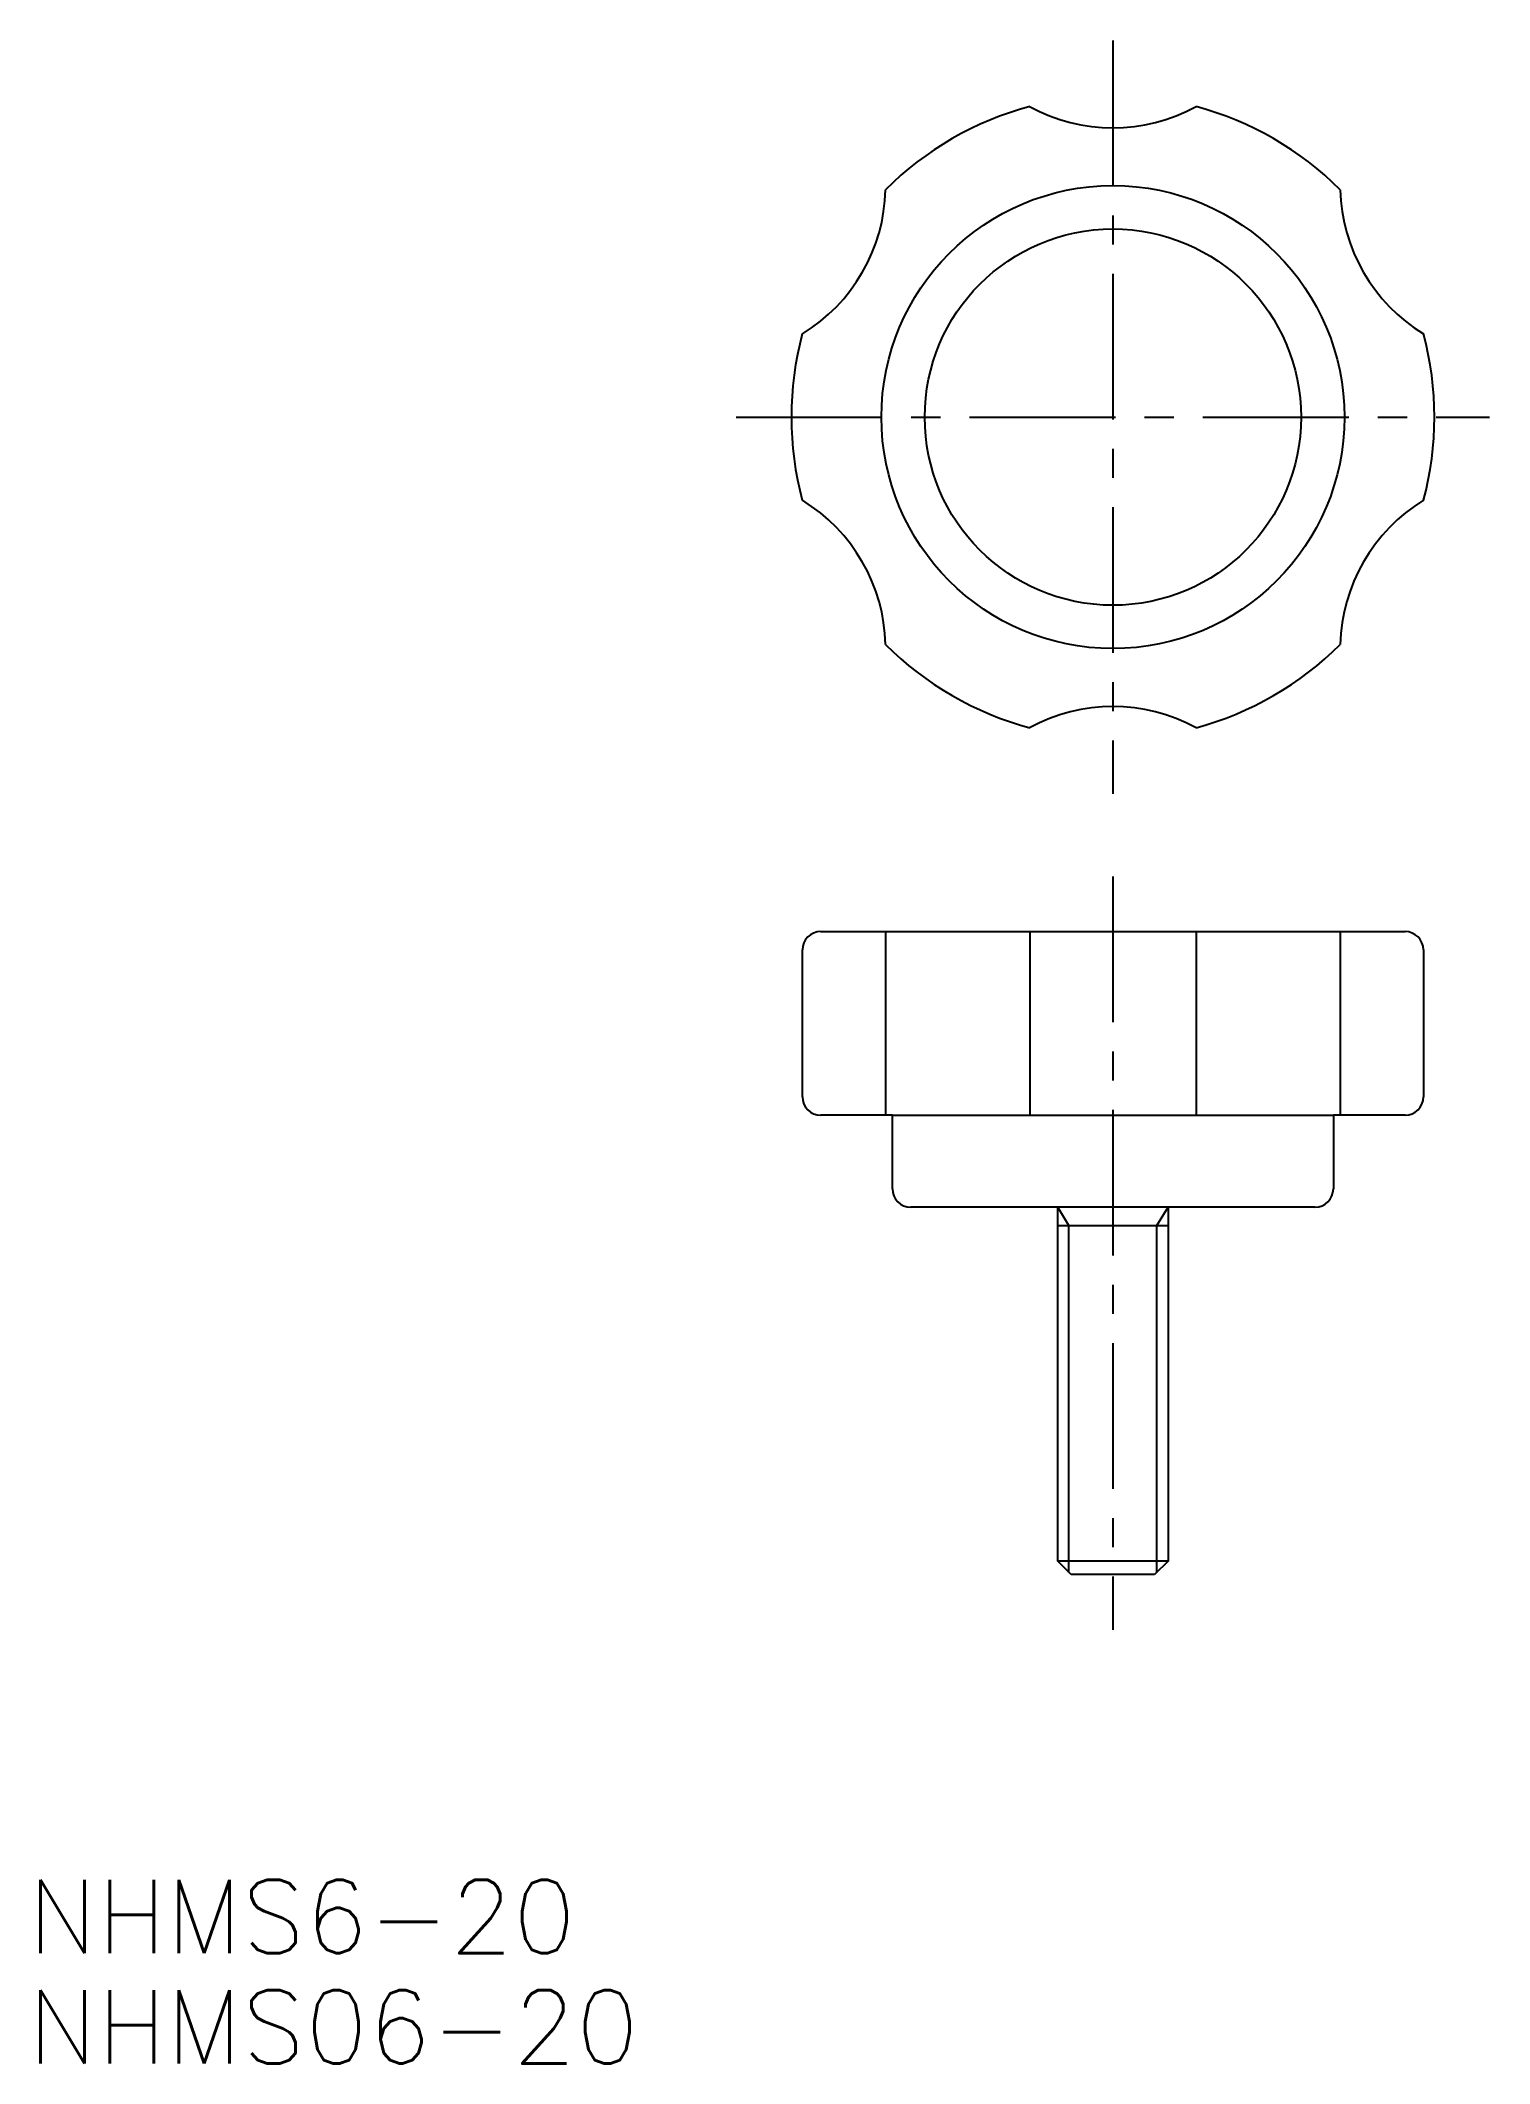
# Model space of a CAD drawing. Extents: x -8 to 70, y 3 to 114.
import ezdxf

# ---------------------------------------------------------------- set-up
doc = ezdxf.new("R2010")
doc.units = 0
doc.header["$LTSCALE"] = 0.25
doc.linetypes.add('CENTER', pattern=[50.8, 31.75, -6.35, 6.35, -6.35])
doc.layers.get('0').update_dxf_attribs({"linetype": 'CONTINUOUS'})
doc.layers.add('CENTER', color=1, linetype='CENTER')
doc.styles.get("Standard").update_dxf_attribs({"font": 'txt.shx', "bigfont": 'extfont.shx'})

msp = doc.modelspace()

# ---------------------------------------------------------------- linework, layer by layer
for p, q in [((34.1, 65), (37.63, 65)), ((37.63, 65), (37.63, 55)), ((37.63, 65), (65.9, 65)), ((45.47, 65), (45.47, 55)), ((54.53, 65), (54.53, 55)), ((62.37, 65), (62.37, 55)), ((33.1, 56), (33.1, 64)), ((66.9, 64), (66.9, 56)), ((38, 55), (34.1, 55)), ((38, 55), (62, 55)), ((38, 51), (38, 55)), ((65.9, 55), (62, 55)), ((62, 55), (62, 51)), ((47, 50), (39, 50)), ((47, 30.73), (47, 50)), ((53, 50), (47, 50)), ((53, 50), (53, 30.73)), ((61, 50), (53, 50)), ((47, 49), (53, 49)), ((53, 30.73), (47, 30.73)), ((47.73, 30), (47, 30.73)), ((52.27, 30), (47.73, 30)), ((53, 30.73), (52.27, 30))]:
    msp.add_line(p, q)
at = {"color": 3}
for p, q in [((47.61, 49), (47, 50)), ((52.39, 49), (53, 50)), ((47.61, 30.12), (47.61, 49)), ((52.39, 30.12), (52.39, 49))]:
    msp.add_line(p, q, dxfattribs=at)
for radius in [12.6, 10.24]:
    msp.add_circle((50, 93), radius)
for centre, radius, start, end in [((50, 93), 17.5, 105, 135), ((50, 118.22), 9.47, 241.4193, 298.5807), ((50, 93), 17.5, 45, 75), ((28.16, 105.61), 9.47, 301.4193, 358.5807), ((71.84, 105.61), 9.47, 181.4193, 238.5807), ((50, 93), 17.5, 165, 195), ((50, 93), 17.5, 345, 15), ((28.16, 80.39), 9.47, 1.4193, 58.5807), ((71.84, 80.39), 9.47, 121.4193, 178.5807), ((50, 93), 17.5, 225, 255), ((50, 93), 17.5, 285, 315), ((50, 67.78), 9.47, 61.4193, 118.5807), ((34.1, 64), 1, 90, 180), ((65.9, 64), 1, 0, 90), ((34.1, 56), 1, 180, 270), ((65.9, 56), 1, 270, 0), ((39, 51), 1, 180, 270), ((61, 51), 1, 270, 0)]:
    msp.add_arc(centre, radius, start, end)
at = {"layer": 'CENTER', "color": 1, "linetype": 'CENTER'}
for p, q in [((50, 113.5), (50, 72.5)), ((29.5, 93), (70.5, 93)), ((50, 68), (50, 27))]:
    msp.add_line(p, q, dxfattribs=at)

# ---------------------------------------------------------------- texts
at = {"color": 7, "linetype": 'CONTINUOUS'}
for s, p in [('NHMS6-20', (-9.06, 9.39)), ('NHMS06-20', (-9.06, 3.39))]:
    msp.add_text(s, height=4, dxfattribs=at).set_placement(p)

doc.saveas('drawing.dxf')
